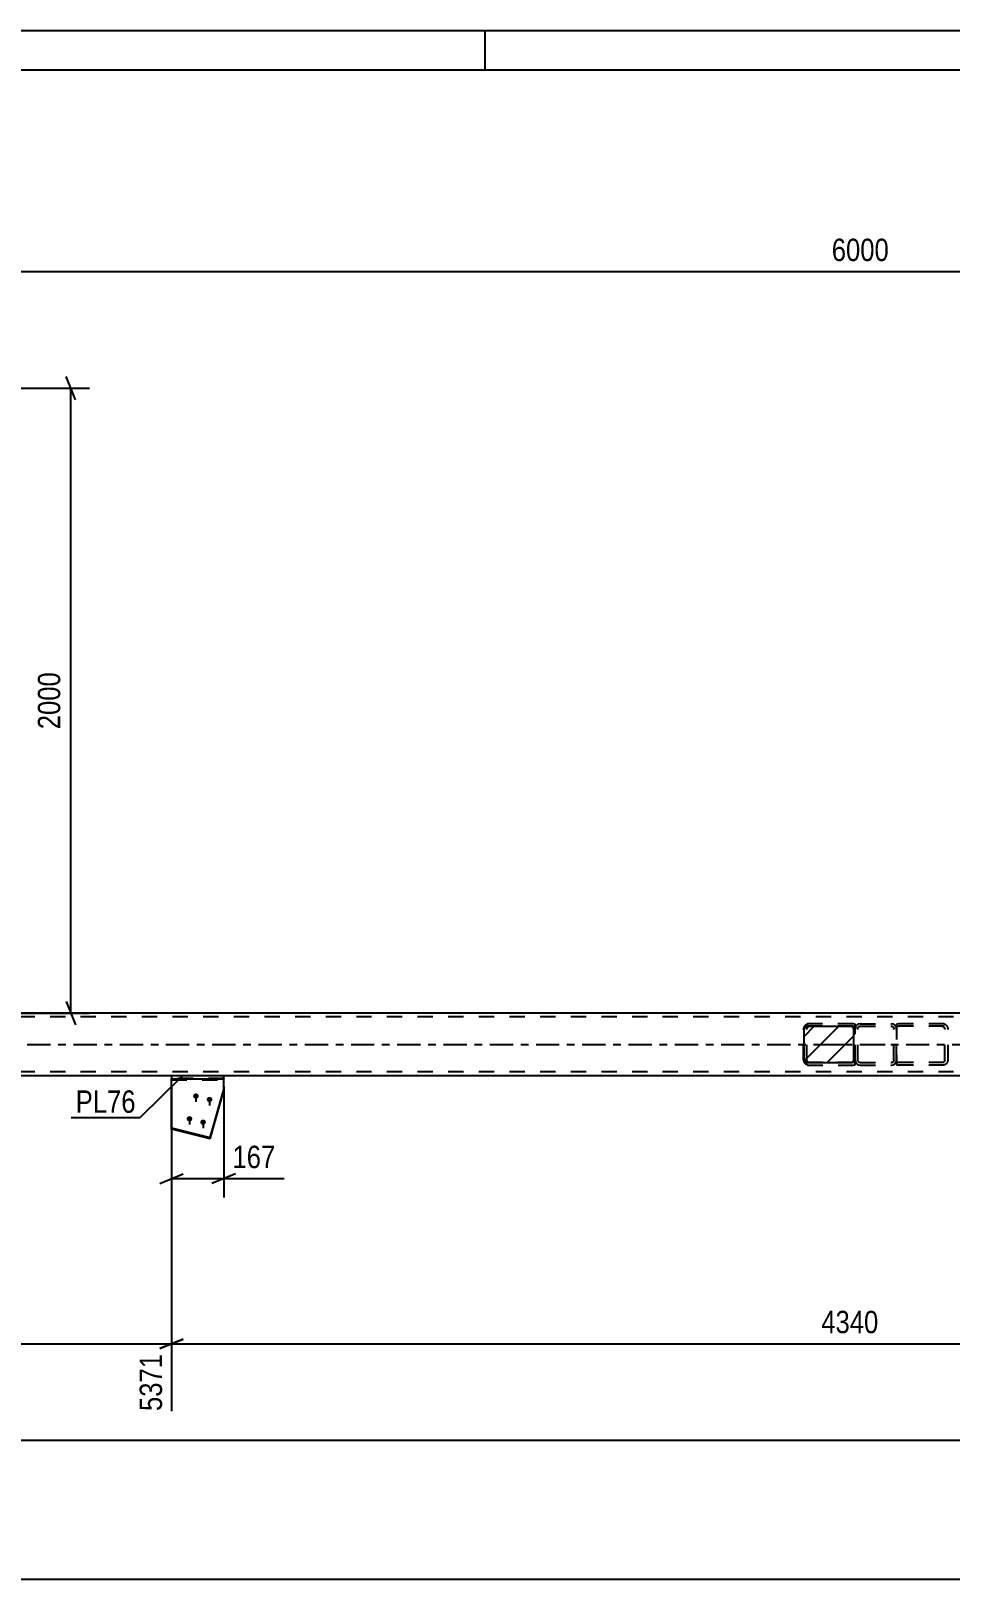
# Model space of a CAD drawing. Header units: millimetres. Extents: x -136 to 1053, y -541 to 300.
# Drawn here: x 154.4 to 272.1, y 101.8 to 299.9 of the extents above; entities that cross this region are included whole.
import ezdxf

# ---------------------------------------------------------------- set-up
doc = ezdxf.new("R2010")
doc.units = ezdxf.units.MM
doc.linetypes.add('DXK_LINE_DOT2', pattern=[3.9198, 1.9599, -1.9599])
doc.linetypes.add('DXK_LINE_DOT3', pattern=[5.9187, 2.979, -0.9799, 0.9799, -0.9799])
doc.styles.add('Arial Narrow', font='ARIALN.TTF', dxfattribs={"height": 0.2})

# ---------------------------------------------------------------- blocks, each defined once
blk = doc.blocks.new('Unknown-335479020-1133')
at = {"color": 5, "linetype": 'Continuous'}
for p, q in [((1052.57, 299.9), (-136.43, 299.9)), ((212.57, 294.9), (212.57, 299.9)), ((1047.57, 294.9), (-131.43, 294.9))]:
    blk.add_line(p, q, dxfattribs=at)
blk = doc.blocks.new('Part-335479020-5724 - 5651')
at = {"color": 7, "linetype": 'DXK_LINE_DOT2'}
for p, q in [((179.11, 165.81), (172.42, 165.81)), ((172.42, 165.81), (172.42, 165.79)), ((172.42, 165.79), (172.42, 165.81)), ((172.42, 165.64), (179.11, 165.64)), ((179.11, 165.81), (179.11, 165.79)), ((179.11, 165.79), (179.11, 165.81))]:
    blk.add_line(p, q, dxfattribs=at)
at = {"color": 2, "linetype": 'Continuous'}
for p, q in [((172.42, 159.34), (172.42, 165.79)), ((179.11, 164.28), (179.11, 165.79)), ((177.36, 158.26), (179.11, 164.44)), ((177.36, 158.1), (179.11, 164.28)), ((172.42, 159.5), (177.36, 158.26)), ((177.36, 158.1), (172.42, 159.34)), ((177.36, 158.26), (177.36, 158.1))]:
    blk.add_line(p, q, dxfattribs=at)
blk = doc.blocks.new('Bolt-335479020-5729 - 5651')
at = {"linetype": 'Continuous'}
for points in [[(175.55, 163.24), (175.48, 163.25), (175.41, 163.27), (175.34, 163.3), (175.29, 163.35), (175.24, 163.41), (175.21, 163.47), (175.19, 163.54), (175.19, 163.61), (175.21, 163.68), (175.24, 163.75), (175.29, 163.8), (175.34, 163.85), (175.41, 163.89), (175.48, 163.91), (175.55, 163.92), (175.63, 163.91), (175.7, 163.89), (175.76, 163.85), (175.82, 163.8), (175.86, 163.75), (175.9, 163.68), (175.91, 163.61), (175.91, 163.54), (175.9, 163.47), (175.86, 163.41), (175.82, 163.35), (175.76, 163.3), (175.7, 163.27), (175.63, 163.25)], [(177.29, 162.81), (177.22, 162.81), (177.15, 162.83), (177.08, 162.87), (177.02, 162.92), (176.98, 162.97), (176.95, 163.04), (176.93, 163.11), (176.93, 163.18), (176.95, 163.25), (176.98, 163.31), (177.02, 163.37), (177.08, 163.42), (177.15, 163.45), (177.22, 163.47), (177.29, 163.48), (177.37, 163.47), (177.44, 163.45), (177.5, 163.42), (177.56, 163.37), (177.6, 163.31), (177.63, 163.25), (177.65, 163.18), (177.65, 163.11), (177.63, 163.04), (177.6, 162.97), (177.56, 162.92), (177.5, 162.87), (177.44, 162.83), (177.37, 162.81)], [(174.73, 160.33), (174.66, 160.34), (174.58, 160.36), (174.52, 160.4), (174.46, 160.45), (174.42, 160.5), (174.39, 160.57), (174.37, 160.64), (174.37, 160.71), (174.39, 160.78), (174.42, 160.84), (174.46, 160.9), (174.52, 160.95), (174.58, 160.98), (174.66, 161), (174.73, 161.01), (174.8, 161), (174.88, 160.98), (174.94, 160.95), (175, 160.9), (175.04, 160.84), (175.07, 160.78), (175.09, 160.71), (175.09, 160.64), (175.07, 160.57), (175.04, 160.5), (175, 160.45), (174.94, 160.4), (174.88, 160.36), (174.8, 160.34)], [(176.47, 159.9), (176.39, 159.91), (176.32, 159.93), (176.26, 159.96), (176.2, 160.01), (176.16, 160.07), (176.13, 160.13), (176.11, 160.2), (176.11, 160.27), (176.13, 160.34), (176.16, 160.41), (176.2, 160.46), (176.26, 160.51), (176.32, 160.55), (176.39, 160.57), (176.47, 160.58), (176.54, 160.57), (176.62, 160.55), (176.68, 160.51), (176.74, 160.46), (176.78, 160.41), (176.81, 160.34), (176.83, 160.27), (176.83, 160.2), (176.81, 160.13), (176.78, 160.07), (176.74, 160.01), (176.68, 159.96), (176.62, 159.93), (176.54, 159.91)]]:
    blk.add_hatch(color=1, dxfattribs=at).paths.add_polyline_path(points)
at = {"color": 1, "linetype": 'Continuous'}
for p, q in [((175.55, 163.85), (175.55, 162.83)), ((177.29, 163.42), (177.29, 162.39)), ((174.73, 160.95), (174.73, 159.92)), ((176.47, 160.51), (176.47, 159.49))]:
    blk.add_line(p, q, dxfattribs=at)
blk = doc.blocks.new('Part-335479020-5820 - 5651')
at = {"color": 2, "linetype": 'Continuous'}
for p, q in [((172.42, 166.19), (172.42, 165.79)), ((179.11, 166.19), (172.42, 166.19)), ((172.42, 165.79), (179.11, 165.79)), ((179.11, 165.79), (179.11, 166.19))]:
    blk.add_line(p, q, dxfattribs=at)
blk = doc.blocks.new('Part-335479020-5906 - 5651')
at = {"linetype": 'Continuous'}
h = blk.add_hatch(dxfattribs=at)
h.set_pattern_fill('', scale=0.7, style=0, pattern_type=0)
h.set_pattern_definition([(45, (259.4758, 167.8894), (-1.57154, 1.57154), [])])
h.paths.add_polyline_path([(259.31, 167.87), (259.48, 167.89), (259.62, 167.96), (259.71, 168.06), (259.75, 168.19), (259.75, 172.19), (259.71, 172.31), (259.62, 172.41), (259.48, 172.48), (259.31, 172.51), (253.81, 172.51), (253.64, 172.48), (253.5, 172.41), (253.41, 172.31), (253.37, 172.19), (253.37, 168.19), (253.41, 168.06), (253.5, 167.96), (253.64, 167.89), (253.81, 167.87)])
at = {"color": 7, "linetype": 'DXK_LINE_DOT2'}
for p, q in [((253.35, 172.43), (253.29, 172.19)), ((259.66, 172.83), (253.81, 172.83)), ((259.66, 172.51), (253.81, 172.51)), ((254.17, 172.83), (253.83, 172.78)), ((254, 172.48), (254.17, 172.51)), ((259.92, 172.79), (259.66, 172.83)), ((259.66, 172.51), (259.83, 172.48)), ((259.83, 172.48), (259.92, 172.43)), ((259.92, 167.58), (259.92, 172.79)), ((253.29, 168.19), (253.29, 172.19)), ((253.73, 172.19), (253.76, 172.31)), ((253.73, 168.19), (253.73, 172.19)), ((253.29, 168.19), (253.35, 167.94)), ((253.76, 168.06), (253.73, 168.19)), ((259.66, 167.87), (253.81, 167.87)), ((253.81, 167.55), (259.66, 167.55)), ((253.83, 167.59), (254.17, 167.55)), ((254.17, 167.87), (254, 167.89)), ((259.83, 167.89), (259.66, 167.87)), ((259.66, 167.55), (259.92, 167.58)), ((259.92, 167.94), (259.83, 167.89))]:
    blk.add_line(p, q, dxfattribs=at)
at = {"color": 2, "linetype": 'Continuous'}
for p, q in [((253.81, 172.51), (253.64, 172.48)), ((253.81, 172.51), (259.31, 172.51)), ((259.48, 172.48), (259.31, 172.51)), ((253.41, 172.31), (253.37, 172.19)), ((253.37, 168.19), (253.37, 172.19)), ((259.75, 172.19), (259.71, 172.31)), ((259.75, 168.19), (259.75, 172.19)), ((253.37, 168.19), (253.41, 168.06)), ((253.64, 167.89), (253.81, 167.87)), ((253.81, 167.87), (259.31, 167.87)), ((259.31, 167.87), (259.48, 167.89)), ((259.71, 168.06), (259.75, 168.19))]:
    blk.add_line(p, q, dxfattribs=at)
at = {"color": 7, "linetype": 'DXK_LINE_DOT3'}
blk.add_line((256.56, 170.19), (263.77, 170.19), dxfattribs=at)
at = {"color": 7, "linetype": 'DXK_LINE_DOT2'}
for centre, radius, start, end in [((254.03, 172), 0.802, 104.5382, 147.5637), ((254.1, 172.09), 0.401, 104.5382, 147.5637), ((254.03, 168.37), 0.802, 212.4363, 255.4618), ((254.1, 168.28), 0.401, 212.4363, 255.4618)]:
    blk.add_arc(centre, radius, start, end, dxfattribs=at)
at = {"color": 2, "linetype": 'Continuous'}
for centre, start, end in [((253.74, 172.09), 104.5382, 147.5637), ((259.38, 172.09), 32.4363, 75.4618), ((253.74, 168.28), 212.4363, 255.4618), ((259.38, 168.28), 284.5382, 327.5637)]:
    blk.add_arc(centre, 0.401, start, end, dxfattribs=at)
blk = doc.blocks.new('Part-335479020-5852 - 5651')
at = {"color": 7, "linetype": 'DXK_LINE_DOT2'}
for p, q in [((637.06, 173.71), (11.92, 173.71)), ((637.06, 166.67), (11.92, 166.67)), ((179.11, 166.19), (172.42, 166.19))]:
    blk.add_line(p, q, dxfattribs=at)
at = {"color": 2, "linetype": 'Continuous'}
for p, q in [((380.57, 174.19), (144.57, 174.19)), ((172.42, 166.19), (144.57, 166.19)), ((346.04, 166.19), (179.11, 166.19))]:
    blk.add_line(p, q, dxfattribs=at)
at = {"color": 7, "linetype": 'DXK_LINE_DOT3'}
blk.add_line((11.92, 170.19), (637.06, 170.19), dxfattribs=at)
blk = doc.blocks.new('Part-335479020-5857 - 5651')
at = {"color": 7, "linetype": 'DXK_LINE_DOT2'}
for p, q in [((259.97, 172.43), (259.92, 172.19)), ((260.56, 172.83), (260.32, 172.78)), ((260.44, 172.48), (260.56, 172.51)), ((260.56, 172.83), (264.56, 172.83)), ((260.56, 172.51), (264.56, 172.51)), ((264.81, 172.78), (264.56, 172.83)), ((264.56, 172.51), (264.69, 172.48)), ((265.2, 172.19), (265.16, 172.43)), ((259.92, 168.19), (259.92, 172.19)), ((260.24, 172.19), (260.27, 172.31)), ((260.24, 168.19), (260.24, 172.19)), ((264.86, 172.31), (264.88, 172.19)), ((264.88, 168.19), (264.88, 172.19)), ((265.2, 168.19), (265.2, 172.19)), ((259.92, 168.19), (259.97, 167.94)), ((260.27, 168.06), (260.24, 168.19)), ((260.32, 167.59), (260.56, 167.55)), ((260.56, 167.87), (260.44, 167.89)), ((260.56, 167.87), (264.56, 167.87)), ((260.56, 167.55), (264.56, 167.55)), ((264.69, 167.89), (264.56, 167.87)), ((264.56, 167.55), (264.81, 167.59)), ((264.88, 168.19), (264.86, 168.06)), ((265.16, 167.94), (265.2, 168.19))]:
    blk.add_line(p, q, dxfattribs=at)
for centre, radius, start, end in [((260.56, 172.19), 0.64, 112.5, 157.5), ((260.56, 172.19), 0.32, 112.5, 157.5), ((264.56, 172.19), 0.32, 22.5, 67.5), ((264.56, 172.19), 0.64, 22.5, 67.5), ((260.56, 168.19), 0.64, 202.5, 247.5), ((260.56, 168.19), 0.32, 202.5, 247.5), ((264.56, 168.19), 0.32, 292.5, 337.5), ((264.56, 168.19), 0.64, 292.5, 337.5)]:
    blk.add_arc(centre, radius, start, end, dxfattribs=at)
blk = doc.blocks.new('Part-335479020-5909 - 5651')
at = {"color": 7, "linetype": 'DXK_LINE_DOT2'}
for p, q in [((265.46, 172.83), (265.2, 172.79)), ((265.2, 172.79), (265.2, 167.58)), ((265.2, 172.44), (265.29, 172.48)), ((265.29, 172.48), (265.46, 172.51)), ((271.31, 172.83), (265.46, 172.83)), ((271.31, 172.51), (265.46, 172.51)), ((271.29, 172.78), (270.95, 172.83)), ((270.95, 172.51), (271.12, 172.48)), ((271.83, 172.19), (271.76, 172.43)), ((271.36, 172.31), (271.39, 172.19)), ((271.39, 168.19), (271.39, 172.19)), ((271.83, 168.19), (271.83, 172.19)), ((265.29, 167.89), (265.2, 167.93)), ((265.2, 167.58), (265.46, 167.55)), ((265.46, 167.87), (265.29, 167.89)), ((271.31, 167.87), (265.46, 167.87)), ((271.31, 167.55), (265.46, 167.55)), ((271.12, 167.89), (270.95, 167.87)), ((270.95, 167.55), (271.29, 167.59)), ((271.39, 168.19), (271.36, 168.06)), ((271.76, 167.94), (271.83, 168.19))]:
    blk.add_line(p, q, dxfattribs=at)
for centre, radius, start, end in [((271.02, 172.09), 0.401, 32.4103, 75.4452), ((271.09, 172), 0.802, 32.4103, 75.4452), ((271.02, 168.28), 0.401, 284.5548, 327.5897), ((271.09, 168.37), 0.802, 284.5548, 327.5897)]:
    blk.add_arc(centre, radius, start, end, dxfattribs=at)
blk = doc.blocks.new('StraightDimension-335479020-6073 - 5651')
at = {"color": 7, "linetype": 'Continuous'}
for p, q in [((172.42, 164.79), (172.42, 150.61)), ((179.11, 164.81), (179.11, 150.61)), ((170.92, 152.41), (173.92, 153.61)), ((172.42, 153.01), (179.11, 153.01)), ((180.61, 153.61), (177.61, 152.41))]:
    blk.add_line(p, q, dxfattribs=at)
at = {"color": 0}
blk.add_wipeout([(186.32, 153.76), (186.32, 157.96), (179.63, 157.96), (179.63, 153.76)], dxfattribs=at)
at = {"color": 7, "linetype": 'Continuous'}
blk.add_line((179.11, 153.01), (186.84, 153.01), dxfattribs=at)
blk.add_line((179.11, 153.01), (186.84, 153.01), dxfattribs=at)
at = {"color": 3, "style": 'Arial Narrow'}
blk.add_text('167', height=2.863, dxfattribs=at).set_placement((180.23, 154.36))
blk = doc.blocks.new('StraightDimension-335479020-6014 - 5651')
at = {"color": 7, "linetype": 'Continuous'}
for p, q in [((172.42, 164.72), (172.42, 123.27)), ((346.04, 164.72), (346.04, 123.27)), ((173.92, 132.48), (170.92, 131.28)), ((172.42, 131.88), (346.04, 131.88)), ((344.54, 131.28), (347.54, 132.48))]:
    blk.add_line(p, q, dxfattribs=at)
at = {"color": 0}
blk.add_wipeout([(263.49, 132.63), (263.49, 136.83), (254.98, 136.83), (254.98, 132.63)], dxfattribs=at)
at = {"color": 0, "linetype": 'Continuous'}
blk.add_wipeout([(345.44, 131.18), (341.24, 131.18), (341.24, 122.67), (345.44, 122.67)], dxfattribs=at)
at = {"color": 3, "style": 'Arial Narrow'}
blk.add_text('4340', height=2.863, dxfattribs=at).set_placement((255.58, 133.23))
at = {"color": 3, "linetype": 'Continuous', "style": 'Arial Narrow'}
blk.add_text('9712', height=2.863, rotation=90.0002, dxfattribs=at).set_placement((344.84, 123.27))
blk = doc.blocks.new('StraightDimension-335479020-5913 - 5651')
at = {"color": 7, "linetype": 'Continuous'}
blk.add_line((-1.98, 101.76), (667.31, 101.76), dxfattribs=at)
blk = doc.blocks.new('StraightDimension-335479020-5941 - 5651')
at = {"color": 7, "linetype": 'Continuous'}
blk.add_line((-0.98, 119.52), (666.31, 119.52), dxfattribs=at)
blk = doc.blocks.new('StraightDimension-335479020-6008 - 5651')
at = {"color": 7, "linetype": 'Continuous'}
for p, q in [((172.42, 164.72), (172.42, 123.27)), ((106.04, 163.36), (106.04, 123.27)), ((107.54, 132.48), (104.54, 131.28)), ((106.04, 131.88), (172.42, 131.88)), ((170.92, 131.28), (173.92, 132.48))]:
    blk.add_line(p, q, dxfattribs=at)
at = {"color": 0}
blk.add_wipeout([(143.49, 132.63), (143.49, 136.83), (134.97, 136.83), (134.97, 132.63)], dxfattribs=at)
at = {"color": 0, "linetype": 'Continuous'}
blk.add_wipeout([(171.82, 131.18), (167.62, 131.18), (167.62, 122.67), (171.82, 122.67)], dxfattribs=at)
at = {"color": 3, "style": 'Arial Narrow'}
blk.add_text('1660', height=2.863, dxfattribs=at).set_placement((135.57, 133.23))
at = {"color": 3, "linetype": 'Continuous', "style": 'Arial Narrow'}
blk.add_text('5371', height=2.863, rotation=90.0002, dxfattribs=at).set_placement((171.22, 123.27))
blk = doc.blocks.new('StraightDimension-335479020-6132 - 5651')
at = {"color": 7, "linetype": 'Continuous'}
for p, q in [((160.14, 252.68), (158.94, 255.68)), ((145.08, 254.18), (161.94, 254.18)), ((159.54, 174.19), (159.54, 254.18)), ((158.94, 175.69), (160.14, 172.69)), ((145.53, 174.19), (161.94, 174.19))]:
    blk.add_line(p, q, dxfattribs=at)
at = {"color": 0}
blk.add_wipeout([(158.79, 218.44), (154.59, 218.44), (154.59, 209.93), (158.79, 209.93)], dxfattribs=at)
at = {"color": 3, "style": 'Arial Narrow'}
blk.add_text('2000', height=2.863, rotation=90.0002, dxfattribs=at).set_placement((158.19, 210.53))
blk = doc.blocks.new('StraightDimension-335479020-6191 - 5651')
at = {"color": 7, "linetype": 'Continuous'}
for p, q in [((140.57, 254.71), (140.57, 271.95)), ((380.57, 254.71), (380.57, 271.95)), ((142.07, 269.7), (139.07, 268.5)), ((379.07, 268.5), (382.07, 269.7)), ((140.57, 269.1), (380.57, 269.1))]:
    blk.add_line(p, q, dxfattribs=at)
at = {"color": 0}
blk.add_wipeout([(264.83, 269.85), (264.83, 274.05), (256.32, 274.05), (256.32, 269.85)], dxfattribs=at)
at = {"color": 3, "style": 'Arial Narrow'}
blk.add_text('6000', height=2.863, dxfattribs=at).set_placement((256.92, 270.45))
blk = doc.blocks.new('Mark-335479020-5816 - 5651')
at = {"color": 0}
blk.add_wipeout([(167.84, 161.44), (167.84, 164.44), (160.17, 164.44), (160.17, 161.44)], dxfattribs=at)
blk.add_wipeout([(167.84, 161.44), (167.84, 164.44), (160.17, 164.44), (160.17, 161.44)], dxfattribs=at)
at = {"color": 30, "linetype": 'Continuous'}
for p in [(173.77, 166.09), (159.57, 160.84)]:
    blk.add_line(p, (168.44, 160.84), dxfattribs=at)
at = {"color": 3, "style": 'Arial Narrow'}
blk.add_text('PL76', height=2.863, dxfattribs=at).set_placement((160.17, 161.44))

msp = doc.modelspace()

# ---------------------------------------------------------------- block references
for name in ['Unknown-335479020-1133', 'Part-335479020-5852 - 5651', 'Part-335479020-5906 - 5651', 'Part-335479020-5857 - 5651', 'Part-335479020-5909 - 5651', 'Part-335479020-5820 - 5651', 'Part-335479020-5724 - 5651', 'Bolt-335479020-5729 - 5651']:
    msp.add_blockref(name, (0, 0))

# ---------------------------------------------------------------- next in the draw order: block references
for name in ['StraightDimension-335479020-6132 - 5651', 'StraightDimension-335479020-6073 - 5651']:
    msp.add_blockref(name, (0, 0))

# ---------------------------------------------------------------- next in the draw order: block references
for name in ['StraightDimension-335479020-6191 - 5651', 'StraightDimension-335479020-6014 - 5651']:
    msp.add_blockref(name, (0, 0))

# ---------------------------------------------------------------- next in the draw order: block references
msp.add_blockref('StraightDimension-335479020-5913 - 5651', (0, 0))

# ---------------------------------------------------------------- next in the draw order: block references
msp.add_blockref('StraightDimension-335479020-5941 - 5651', (0, 0))

# ---------------------------------------------------------------- next in the draw order: block references
msp.add_blockref('StraightDimension-335479020-6008 - 5651', (0, 0))

# ---------------------------------------------------------------- next in the draw order: block references
msp.add_blockref('Mark-335479020-5816 - 5651', (0, 0))

doc.saveas('drawing.dxf')
